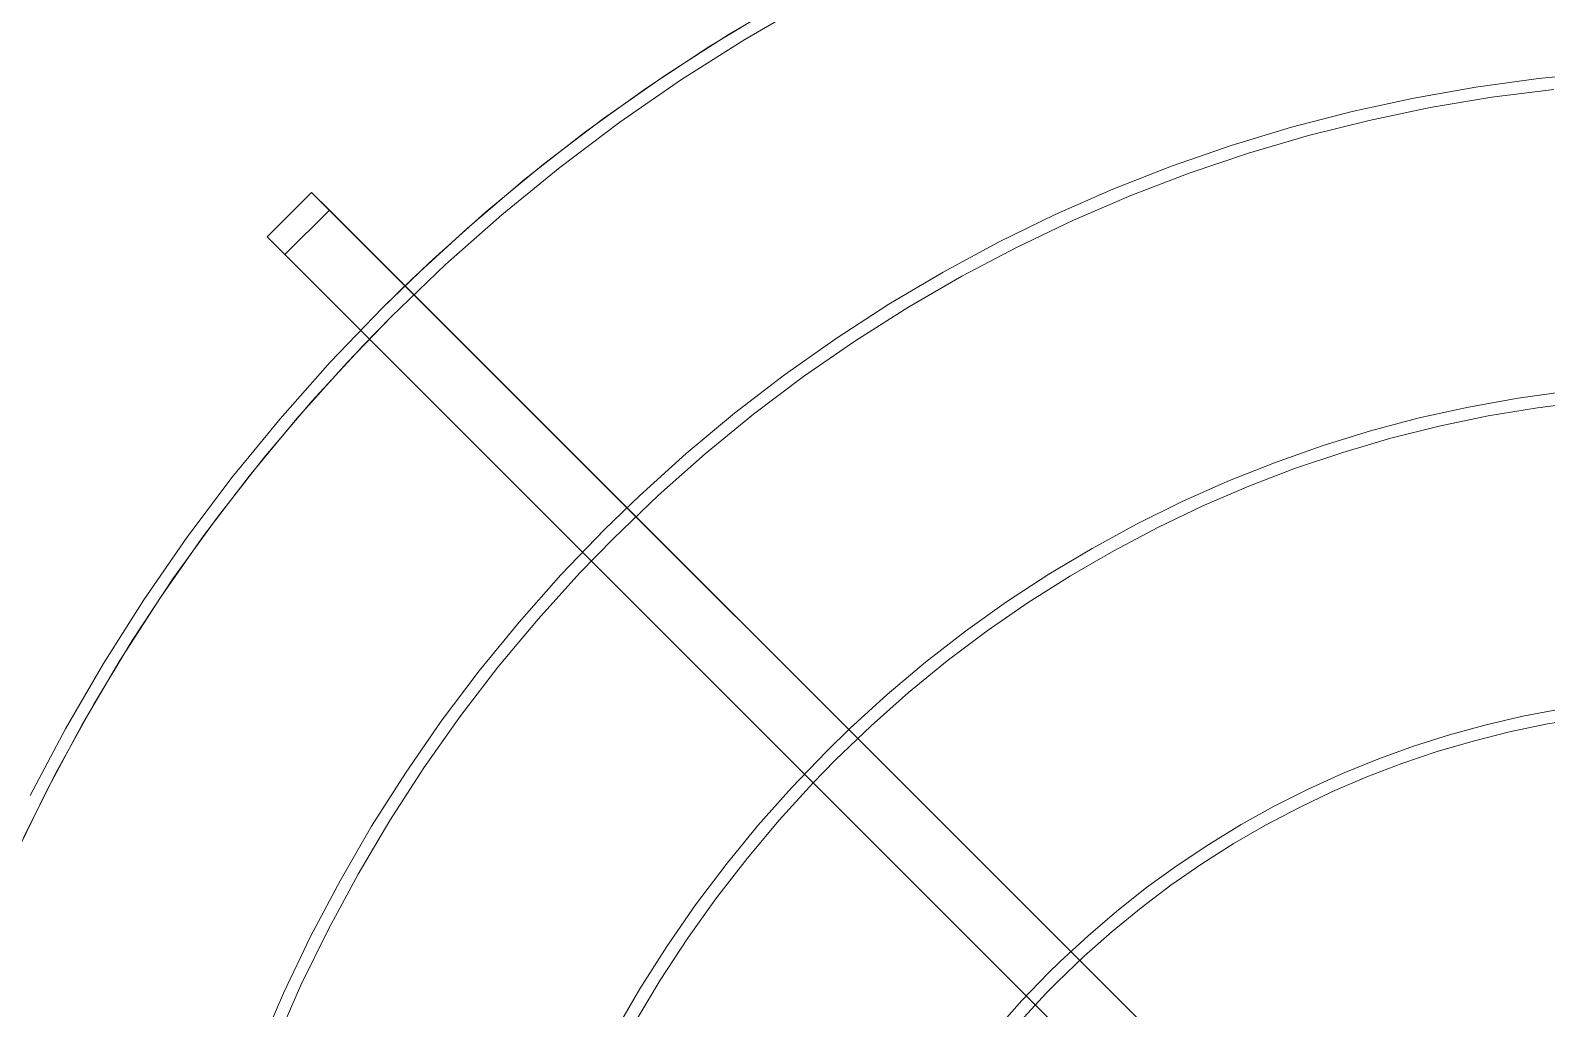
# Model space of a CAD drawing. Header units: millimetres. Extents: x -22227 to 20164, y 15335 to 61747.
# Drawn here: x -5887.4 to -5645.8, y 61348.1 to 61504 of the extents above; entities that cross this region are included whole.
import ezdxf

# ---------------------------------------------------------------- set-up
doc = ezdxf.new("R2010")
doc.units = ezdxf.units.MM
doc.layers.add('M-EQPM', color=7, linetype='Continuous', lineweight=5)

# ---------------------------------------------------------------- blocks, each defined once
blk = doc.blocks.new('DanNong_VRV - OD-A-1-1235631-MẶT BẰNG BỐ TRÍ THIẾT BỊ')
at = {"layer": 'M-EQPM'}
for p, q in [((-18.72, 412.38), (-11.65, 419.45)), ((-11.65, 419.45), (-18.72, 412.38)), ((-11.65, 419.45), (180.68, 227.11)), ((-8.82, 416.62), (-11.65, 419.45)), ((-8.82, 416.62), (-15.9, 409.55)), ((-8.82, 416.62), (-15.9, 409.55)), ((180.68, 227.11), (-8.82, 416.62)), ((-18.72, 412.38), (-15.9, 409.55)), ((173.61, 220.04), (-18.72, 412.38)), ((-15.9, 409.55), (173.61, 220.04))]:
    blk.add_line(p, q, dxfattribs=at)
at = {"layer": 'M-EQPM', "flags": 128}
for points in [[(61.95, 448.87), (51.64, 442.64), (41.6, 436), (31.83, 428.97), (22.34, 421.55), (13.17, 413.76), (4.31, 405.61), (-0.34, 401.06)], [(61.95, 448.87), (51.64, 442.64), (41.6, 436), (31.83, 428.97), (22.34, 421.55), (13.17, 413.76), (4.31, 405.61), (-0.34, 401.06)], [(65.24, 450.74), (54.86, 444.64), (44.73, 438.13), (34.87, 431.22), (25.3, 423.93), (16.02, 416.25), (7.06, 408.21), (-0.34, 401.06)], [(1.08, 399.65), (9.7, 407.93), (18.65, 415.87), (27.91, 423.44), (37.46, 430.63), (47.29, 437.44), (57.39, 443.84), (67.74, 449.84)], [(1.08, 399.65), (9.7, 407.93), (18.65, 415.87), (27.91, 423.44), (37.46, 430.63), (47.29, 437.44), (57.39, 443.84), (67.74, 449.84)], [(1.08, 399.65), (9.7, 407.93), (18.65, 415.87), (27.91, 423.44), (37.46, 430.63), (47.29, 437.44), (57.39, 443.84), (67.74, 449.84)], [(193.81, 438.53), (183.82, 437.58), (173.87, 436.23), (163.98, 434.49), (154.17, 432.35), (144.46, 429.82), (134.85, 426.91), (125.37, 423.61), (116.02, 419.94), (106.83, 415.9), (97.81, 411.49), (88.98, 406.72), (80.34, 401.61), (71.91, 396.15), (63.71, 390.37), (55.74, 384.25), (48.03, 377.83), (40.58, 371.1), (35.02, 365.71)], [(36.43, 364.29), (43.61, 371.19), (51.06, 377.8), (58.77, 384.1), (66.73, 390.09), (74.92, 395.76), (83.33, 401.1), (91.95, 406.09), (100.75, 410.74), (109.74, 415.03), (118.89, 418.96), (128.2, 422.52), (137.63, 425.7), (147.19, 428.5), (156.85, 430.92), (166.6, 432.96), (176.42, 434.6), (186.3, 435.84)], [(-0.34, 401.06), (-8.68, 392.38), (-16.67, 383.37), (-24.29, 374.05), (-31.53, 364.43), (-38.38, 354.53), (-44.83, 344.37), (-50.87, 333.95), (-56.49, 323.3)], [(-0.34, 401.06), (-8.68, 392.38), (-16.67, 383.37), (-24.29, 374.05), (-31.53, 364.43), (-38.38, 354.53), (-44.83, 344.37), (-50.87, 333.95), (-56.49, 323.3)], [(-0.34, 401.06), (-8.68, 392.38), (-16.67, 383.37), (-24.29, 374.05), (-31.53, 364.43), (-38.38, 354.53), (-44.83, 344.37), (-50.87, 333.95), (-56.49, 323.3)], [(-57.53, 316.61), (-52.18, 327.3), (-46.41, 337.78), (-40.22, 348.01), (-33.63, 357.99), (-26.65, 367.7), (-19.28, 377.12), (-11.54, 386.23), (-3.44, 395.03), (1.08, 399.65)], [(-57.53, 316.61), (-52.18, 327.3), (-46.41, 337.78), (-40.22, 348.01), (-33.63, 357.99), (-26.65, 367.7), (-19.28, 377.12), (-11.54, 386.23), (-3.44, 395.03), (1.08, 399.65)], [(-59.12, 313.23), (-53.9, 323.99), (-48.26, 334.53), (-42.2, 344.84), (-35.73, 354.9), (-28.87, 364.7), (-21.62, 374.21), (-13.99, 383.42), (-6, 392.32), (1.08, 399.65)], [(188.54, 387.79), (180.58, 386.67), (172.67, 385.24), (164.82, 383.49), (157.05, 381.42), (149.37, 379.05), (141.79, 376.37), (134.32, 373.4), (126.98, 370.12), (119.78, 366.56), (112.72, 362.71), (105.82, 358.58), (99.09, 354.17), (92.55, 349.51), (86.19, 344.58), (80.04, 339.4), (74.1, 333.99), (70.37, 330.35)], [(71.79, 328.94), (77.53, 334.45), (83.48, 339.73), (89.64, 344.77), (96, 349.56), (102.55, 354.09), (109.27, 358.35), (116.15, 362.34), (123.19, 366.06), (130.38, 369.49), (137.69, 372.63), (145.12, 375.47), (152.67, 378.01), (160.3, 380.26), (168.02, 382.19), (175.82, 383.81), (183.67, 385.12), (191.56, 386.12)], [(35.02, 365.71), (28.06, 358.47), (21.4, 350.96), (15.05, 343.18), (9.01, 335.16), (3.29, 326.91), (-2.09, 318.43), (-7.12, 309.75), (-11.8, 300.87), (-16.13, 291.81), (-20.09, 282.58)], [(-17.36, 283.97), (-13.34, 293.08), (-8.97, 302.03), (-4.24, 310.8), (0.83, 319.36), (6.25, 327.72), (11.99, 335.86), (18.05, 343.76), (24.43, 351.41), (31.11, 358.8), (36.43, 364.29)], [(187.29, 337.1), (181.36, 335.98), (175.48, 334.61), (169.65, 333.02), (163.9, 331.19), (158.22, 329.13), (152.63, 326.84), (147.13, 324.34), (141.74, 321.62), (136.46, 318.68), (131.31, 315.53), (126.28, 312.19), (121.39, 308.64), (116.65, 304.9), (112.06, 300.97), (107.63, 296.87), (105.73, 295)], [(107.14, 293.58), (111.44, 297.71), (115.9, 301.66), (120.51, 305.44), (125.27, 309.02), (130.17, 312.41), (135.2, 315.61), (140.36, 318.59), (145.63, 321.38), (151.01, 323.94), (156.49, 326.29), (162.05, 328.42), (167.7, 330.33), (173.42, 332.01), (179.2, 333.45), (185.03, 334.67), (190.91, 335.65)], [(70.37, 330.35), (64.8, 324.55), (59.47, 318.54), (54.38, 312.31), (49.54, 305.89), (44.97, 299.28), (40.66, 292.49), (36.63, 285.54)], [(39.78, 287.06), (43.87, 293.88), (48.23, 300.54), (52.85, 307.02), (57.73, 313.31), (62.86, 319.4), (68.22, 325.28), (71.79, 328.94)], [(105.73, 295), (101.54, 290.64), (97.54, 286.12)], [(101.29, 287.38), (105.34, 291.75), (107.14, 293.58)]]:
    blk.add_lwpolyline(points, dxfattribs=at)
blk = doc.blocks.new('DanNong_VRV - OD-A-1-V165-MẶT BẰNG BỐ TRÍ THIẾT BỊ')
at = {"layer": 'M-EQPM'}
for p, q in [((-18.72, 412.38), (-11.65, 419.45)), ((-11.65, 419.45), (-18.72, 412.38)), ((-11.65, 419.45), (180.68, 227.11)), ((-8.82, 416.62), (-11.65, 419.45)), ((-8.82, 416.62), (-15.9, 409.55)), ((-8.82, 416.62), (-15.9, 409.55)), ((180.68, 227.11), (-8.82, 416.62)), ((-18.72, 412.38), (-15.9, 409.55)), ((173.61, 220.04), (-18.72, 412.38)), ((-15.9, 409.55), (173.61, 220.04))]:
    blk.add_line(p, q, dxfattribs=at)
at = {"layer": 'M-EQPM', "flags": 128}
for points in [[(61.95, 448.87), (51.64, 442.64), (41.6, 436), (31.83, 428.97), (22.34, 421.55), (13.17, 413.76), (4.31, 405.61), (-0.34, 401.06)], [(61.95, 448.87), (51.64, 442.64), (41.6, 436), (31.83, 428.97), (22.34, 421.55), (13.17, 413.76), (4.31, 405.61), (-0.34, 401.06)], [(65.24, 450.74), (54.86, 444.64), (44.73, 438.13), (34.87, 431.22), (25.3, 423.93), (16.02, 416.25), (7.06, 408.21), (-0.34, 401.06)], [(1.08, 399.65), (9.7, 407.93), (18.65, 415.87), (27.91, 423.44), (37.46, 430.63), (47.29, 437.44), (57.39, 443.84), (67.74, 449.84)], [(1.08, 399.65), (9.7, 407.93), (18.65, 415.87), (27.91, 423.44), (37.46, 430.63), (47.29, 437.44), (57.39, 443.84), (67.74, 449.84)], [(1.08, 399.65), (9.7, 407.93), (18.65, 415.87), (27.91, 423.44), (37.46, 430.63), (47.29, 437.44), (57.39, 443.84), (67.74, 449.84)], [(193.81, 438.53), (183.82, 437.58), (173.87, 436.23), (163.98, 434.49), (154.17, 432.35), (144.46, 429.82), (134.85, 426.91), (125.37, 423.61), (116.02, 419.94), (106.83, 415.9), (97.81, 411.49), (88.98, 406.72), (80.34, 401.61), (71.91, 396.15), (63.71, 390.37), (55.74, 384.25), (48.03, 377.83), (40.58, 371.1), (35.02, 365.71)], [(36.43, 364.29), (43.61, 371.19), (51.06, 377.8), (58.77, 384.1), (66.73, 390.09), (74.92, 395.76), (83.33, 401.1), (91.95, 406.09), (100.75, 410.74), (109.74, 415.03), (118.89, 418.96), (128.2, 422.52), (137.63, 425.7), (147.19, 428.5), (156.85, 430.92), (166.6, 432.96), (176.42, 434.6), (186.3, 435.84)], [(-0.34, 401.06), (-8.68, 392.38), (-16.67, 383.37), (-24.29, 374.05), (-31.53, 364.43), (-38.38, 354.53), (-44.83, 344.37), (-50.87, 333.95), (-56.49, 323.3)], [(-0.34, 401.06), (-8.68, 392.38), (-16.67, 383.37), (-24.29, 374.05), (-31.53, 364.43), (-38.38, 354.53), (-44.83, 344.37), (-50.87, 333.95), (-56.49, 323.3)], [(-0.34, 401.06), (-8.68, 392.38), (-16.67, 383.37), (-24.29, 374.05), (-31.53, 364.43), (-38.38, 354.53), (-44.83, 344.37), (-50.87, 333.95), (-56.49, 323.3)], [(-57.53, 316.61), (-52.18, 327.3), (-46.41, 337.78), (-40.22, 348.01), (-33.63, 357.99), (-26.65, 367.7), (-19.28, 377.12), (-11.54, 386.23), (-3.44, 395.03), (1.08, 399.65)], [(-57.53, 316.61), (-52.18, 327.3), (-46.41, 337.78), (-40.22, 348.01), (-33.63, 357.99), (-26.65, 367.7), (-19.28, 377.12), (-11.54, 386.23), (-3.44, 395.03), (1.08, 399.65)], [(-59.12, 313.23), (-53.9, 323.99), (-48.26, 334.53), (-42.2, 344.84), (-35.73, 354.9), (-28.87, 364.7), (-21.62, 374.21), (-13.99, 383.42), (-6, 392.32), (1.08, 399.65)], [(188.54, 387.79), (180.58, 386.67), (172.67, 385.24), (164.82, 383.49), (157.05, 381.42), (149.37, 379.05), (141.79, 376.37), (134.32, 373.4), (126.98, 370.12), (119.78, 366.56), (112.72, 362.71), (105.82, 358.58), (99.09, 354.17), (92.55, 349.51), (86.19, 344.58), (80.04, 339.4), (74.1, 333.99), (70.37, 330.35)], [(71.79, 328.94), (77.53, 334.45), (83.48, 339.73), (89.64, 344.77), (96, 349.56), (102.55, 354.09), (109.27, 358.35), (116.15, 362.34), (123.19, 366.06), (130.38, 369.49), (137.69, 372.63), (145.12, 375.47), (152.67, 378.01), (160.3, 380.26), (168.02, 382.19), (175.82, 383.81), (183.67, 385.12), (191.56, 386.12)], [(35.02, 365.71), (28.06, 358.47), (21.4, 350.96), (15.05, 343.18), (9.01, 335.16), (3.29, 326.91), (-2.09, 318.43), (-7.12, 309.75), (-11.8, 300.87), (-16.13, 291.81), (-20.09, 282.58)], [(-17.36, 283.97), (-13.34, 293.08), (-8.97, 302.03), (-4.24, 310.8), (0.83, 319.36), (6.25, 327.72), (11.99, 335.86), (18.05, 343.76), (24.43, 351.41), (31.11, 358.8), (36.43, 364.29)], [(187.29, 337.1), (181.36, 335.98), (175.48, 334.61), (169.65, 333.02), (163.9, 331.19), (158.22, 329.13), (152.63, 326.84), (147.13, 324.34), (141.74, 321.62), (136.46, 318.68), (131.31, 315.53), (126.28, 312.19), (121.39, 308.64), (116.65, 304.9), (112.06, 300.97), (107.63, 296.87), (105.73, 295)], [(107.14, 293.58), (111.44, 297.71), (115.9, 301.66), (120.51, 305.44), (125.27, 309.02), (130.17, 312.41), (135.2, 315.61), (140.36, 318.59), (145.63, 321.38), (151.01, 323.94), (156.49, 326.29), (162.05, 328.42), (167.7, 330.33), (173.42, 332.01), (179.2, 333.45), (185.03, 334.67), (190.91, 335.65)], [(70.37, 330.35), (64.8, 324.55), (59.47, 318.54), (54.38, 312.31), (49.54, 305.89), (44.97, 299.28), (40.66, 292.49), (36.63, 285.54)], [(39.78, 287.06), (43.87, 293.88), (48.23, 300.54), (52.85, 307.02), (57.73, 313.31), (62.86, 319.4), (68.22, 325.28), (71.79, 328.94)], [(105.73, 295), (101.54, 290.64), (97.54, 286.12)], [(101.29, 287.38), (105.34, 291.75), (107.14, 293.58)]]:
    blk.add_lwpolyline(points, dxfattribs=at)
blk = doc.blocks.new('DanNong_VRV - OD-A-1-V174-MẶT BẰNG BỐ TRÍ THIẾT BỊ')
at = {"layer": 'M-EQPM'}
for p, q in [((-18.72, 412.38), (-11.65, 419.45)), ((-11.65, 419.45), (-18.72, 412.38)), ((-18.72, 412.38), (-11.65, 419.45)), ((-11.65, 419.45), (-18.72, 412.38)), ((-11.65, 419.45), (180.68, 227.11)), ((-8.82, 416.62), (-11.65, 419.45)), ((-11.65, 419.45), (180.68, 227.11)), ((-8.82, 416.62), (-11.65, 419.45)), ((-8.82, 416.62), (-15.9, 409.55)), ((-8.82, 416.62), (-15.9, 409.55)), ((-8.82, 416.62), (-15.9, 409.55)), ((-8.82, 416.62), (-15.9, 409.55)), ((180.68, 227.11), (-8.82, 416.62)), ((180.68, 227.11), (-8.82, 416.62)), ((-18.72, 412.38), (-15.9, 409.55)), ((173.61, 220.04), (-18.72, 412.38)), ((-18.72, 412.38), (-15.9, 409.55)), ((173.61, 220.04), (-18.72, 412.38)), ((-15.9, 409.55), (173.61, 220.04)), ((-15.9, 409.55), (173.61, 220.04))]:
    blk.add_line(p, q, dxfattribs=at)
at = {"layer": 'M-EQPM', "flags": 128}
for points in [[(61.95, 448.87), (51.64, 442.64), (41.6, 436), (31.83, 428.97), (22.34, 421.55), (13.17, 413.76), (4.31, 405.61), (-0.34, 401.06)], [(61.95, 448.87), (51.64, 442.64), (41.6, 436), (31.83, 428.97), (22.34, 421.55), (13.17, 413.76), (4.31, 405.61), (-0.34, 401.06)], [(61.95, 448.87), (51.64, 442.64), (41.6, 436), (31.83, 428.97), (22.34, 421.55), (13.17, 413.76), (4.31, 405.61), (-0.34, 401.06)], [(61.95, 448.87), (51.64, 442.64), (41.6, 436), (31.83, 428.97), (22.34, 421.55), (13.17, 413.76), (4.31, 405.61), (-0.34, 401.06)], [(65.24, 450.74), (54.86, 444.64), (44.73, 438.13), (34.87, 431.22), (25.3, 423.93), (16.02, 416.25), (7.06, 408.21), (-0.34, 401.06)], [(65.24, 450.74), (54.86, 444.64), (44.73, 438.13), (34.87, 431.22), (25.3, 423.93), (16.02, 416.25), (7.06, 408.21), (-0.34, 401.06)], [(1.08, 399.65), (9.7, 407.93), (18.65, 415.87), (27.91, 423.44), (37.46, 430.63), (47.29, 437.44), (57.39, 443.84), (67.74, 449.84)], [(1.08, 399.65), (9.7, 407.93), (18.65, 415.87), (27.91, 423.44), (37.46, 430.63), (47.29, 437.44), (57.39, 443.84), (67.74, 449.84)], [(1.08, 399.65), (9.7, 407.93), (18.65, 415.87), (27.91, 423.44), (37.46, 430.63), (47.29, 437.44), (57.39, 443.84), (67.74, 449.84)], [(1.08, 399.65), (9.7, 407.93), (18.65, 415.87), (27.91, 423.44), (37.46, 430.63), (47.29, 437.44), (57.39, 443.84), (67.74, 449.84)], [(1.08, 399.65), (9.7, 407.93), (18.65, 415.87), (27.91, 423.44), (37.46, 430.63), (47.29, 437.44), (57.39, 443.84), (67.74, 449.84)], [(1.08, 399.65), (9.7, 407.93), (18.65, 415.87), (27.91, 423.44), (37.46, 430.63), (47.29, 437.44), (57.39, 443.84), (67.74, 449.84)], [(193.81, 438.53), (183.82, 437.58), (173.87, 436.23), (163.98, 434.49), (154.17, 432.35), (144.46, 429.82), (134.85, 426.91), (125.37, 423.61), (116.02, 419.94), (106.83, 415.9), (97.81, 411.49), (88.98, 406.72), (80.34, 401.61), (71.91, 396.15), (63.71, 390.37), (55.74, 384.25), (48.03, 377.83), (40.58, 371.1), (35.02, 365.71)], [(193.81, 438.53), (183.82, 437.58), (173.87, 436.23), (163.98, 434.49), (154.17, 432.35), (144.46, 429.82), (134.85, 426.91), (125.37, 423.61), (116.02, 419.94), (106.83, 415.9), (97.81, 411.49), (88.98, 406.72), (80.34, 401.61), (71.91, 396.15), (63.71, 390.37), (55.74, 384.25), (48.03, 377.83), (40.58, 371.1), (35.02, 365.71)], [(36.43, 364.29), (43.61, 371.19), (51.06, 377.8), (58.77, 384.1), (66.73, 390.09), (74.92, 395.76), (83.33, 401.1), (91.95, 406.09), (100.75, 410.74), (109.74, 415.03), (118.89, 418.96), (128.2, 422.52), (137.63, 425.7), (147.19, 428.5), (156.85, 430.92), (166.6, 432.96), (176.42, 434.6), (186.3, 435.84)], [(36.43, 364.29), (43.61, 371.19), (51.06, 377.8), (58.77, 384.1), (66.73, 390.09), (74.92, 395.76), (83.33, 401.1), (91.95, 406.09), (100.75, 410.74), (109.74, 415.03), (118.89, 418.96), (128.2, 422.52), (137.63, 425.7), (147.19, 428.5), (156.85, 430.92), (166.6, 432.96), (176.42, 434.6), (186.3, 435.84)], [(-0.34, 401.06), (-8.68, 392.38), (-16.67, 383.37), (-24.29, 374.05), (-31.53, 364.43), (-38.38, 354.53), (-44.83, 344.37), (-50.87, 333.95), (-56.49, 323.3)], [(-0.34, 401.06), (-8.68, 392.38), (-16.67, 383.37), (-24.29, 374.05), (-31.53, 364.43), (-38.38, 354.53), (-44.83, 344.37), (-50.87, 333.95), (-56.49, 323.3)], [(-0.34, 401.06), (-8.68, 392.38), (-16.67, 383.37), (-24.29, 374.05), (-31.53, 364.43), (-38.38, 354.53), (-44.83, 344.37), (-50.87, 333.95), (-56.49, 323.3)], [(-0.34, 401.06), (-8.68, 392.38), (-16.67, 383.37), (-24.29, 374.05), (-31.53, 364.43), (-38.38, 354.53), (-44.83, 344.37), (-50.87, 333.95), (-56.49, 323.3)], [(-0.34, 401.06), (-8.68, 392.38), (-16.67, 383.37), (-24.29, 374.05), (-31.53, 364.43), (-38.38, 354.53), (-44.83, 344.37), (-50.87, 333.95), (-56.49, 323.3)], [(-0.34, 401.06), (-8.68, 392.38), (-16.67, 383.37), (-24.29, 374.05), (-31.53, 364.43), (-38.38, 354.53), (-44.83, 344.37), (-50.87, 333.95), (-56.49, 323.3)], [(-57.53, 316.61), (-52.18, 327.3), (-46.41, 337.78), (-40.22, 348.01), (-33.63, 357.99), (-26.65, 367.7), (-19.28, 377.12), (-11.54, 386.23), (-3.44, 395.03), (1.08, 399.65)], [(-57.53, 316.61), (-52.18, 327.3), (-46.41, 337.78), (-40.22, 348.01), (-33.63, 357.99), (-26.65, 367.7), (-19.28, 377.12), (-11.54, 386.23), (-3.44, 395.03), (1.08, 399.65)], [(-57.53, 316.61), (-52.18, 327.3), (-46.41, 337.78), (-40.22, 348.01), (-33.63, 357.99), (-26.65, 367.7), (-19.28, 377.12), (-11.54, 386.23), (-3.44, 395.03), (1.08, 399.65)], [(-57.53, 316.61), (-52.18, 327.3), (-46.41, 337.78), (-40.22, 348.01), (-33.63, 357.99), (-26.65, 367.7), (-19.28, 377.12), (-11.54, 386.23), (-3.44, 395.03), (1.08, 399.65)], [(-59.12, 313.23), (-53.9, 323.99), (-48.26, 334.53), (-42.2, 344.84), (-35.73, 354.9), (-28.87, 364.7), (-21.62, 374.21), (-13.99, 383.42), (-6, 392.32), (1.08, 399.65)], [(-59.12, 313.23), (-53.9, 323.99), (-48.26, 334.53), (-42.2, 344.84), (-35.73, 354.9), (-28.87, 364.7), (-21.62, 374.21), (-13.99, 383.42), (-6, 392.32), (1.08, 399.65)], [(188.54, 387.79), (180.58, 386.67), (172.67, 385.24), (164.82, 383.49), (157.05, 381.42), (149.37, 379.05), (141.79, 376.37), (134.32, 373.4), (126.98, 370.12), (119.78, 366.56), (112.72, 362.71), (105.82, 358.58), (99.09, 354.17), (92.55, 349.51), (86.19, 344.58), (80.04, 339.4), (74.1, 333.99), (70.37, 330.35)], [(188.54, 387.79), (180.58, 386.67), (172.67, 385.24), (164.82, 383.49), (157.05, 381.42), (149.37, 379.05), (141.79, 376.37), (134.32, 373.4), (126.98, 370.12), (119.78, 366.56), (112.72, 362.71), (105.82, 358.58), (99.09, 354.17), (92.55, 349.51), (86.19, 344.58), (80.04, 339.4), (74.1, 333.99), (70.37, 330.35)], [(71.79, 328.94), (77.53, 334.45), (83.48, 339.73), (89.64, 344.77), (96, 349.56), (102.55, 354.09), (109.27, 358.35), (116.15, 362.34), (123.19, 366.06), (130.38, 369.49), (137.69, 372.63), (145.12, 375.47), (152.67, 378.01), (160.3, 380.26), (168.02, 382.19), (175.82, 383.81), (183.67, 385.12), (191.56, 386.12)], [(71.79, 328.94), (77.53, 334.45), (83.48, 339.73), (89.64, 344.77), (96, 349.56), (102.55, 354.09), (109.27, 358.35), (116.15, 362.34), (123.19, 366.06), (130.38, 369.49), (137.69, 372.63), (145.12, 375.47), (152.67, 378.01), (160.3, 380.26), (168.02, 382.19), (175.82, 383.81), (183.67, 385.12), (191.56, 386.12)], [(35.02, 365.71), (28.06, 358.47), (21.4, 350.96), (15.05, 343.18), (9.01, 335.16), (3.29, 326.91), (-2.09, 318.43), (-7.12, 309.75), (-11.8, 300.87), (-16.13, 291.81), (-20.09, 282.58)], [(35.02, 365.71), (28.06, 358.47), (21.4, 350.96), (15.05, 343.18), (9.01, 335.16), (3.29, 326.91), (-2.09, 318.43), (-7.12, 309.75), (-11.8, 300.87), (-16.13, 291.81), (-20.09, 282.58)], [(-17.36, 283.97), (-13.34, 293.08), (-8.97, 302.03), (-4.24, 310.8), (0.83, 319.36), (6.25, 327.72), (11.99, 335.86), (18.05, 343.76), (24.43, 351.41), (31.11, 358.8), (36.43, 364.29)], [(-17.36, 283.97), (-13.34, 293.08), (-8.97, 302.03), (-4.24, 310.8), (0.83, 319.36), (6.25, 327.72), (11.99, 335.86), (18.05, 343.76), (24.43, 351.41), (31.11, 358.8), (36.43, 364.29)], [(187.29, 337.1), (181.36, 335.98), (175.48, 334.61), (169.65, 333.02), (163.9, 331.19), (158.22, 329.13), (152.63, 326.84), (147.13, 324.34), (141.74, 321.62), (136.46, 318.68), (131.31, 315.53), (126.28, 312.19), (121.39, 308.64), (116.65, 304.9), (112.06, 300.97), (107.63, 296.87), (105.73, 295)], [(187.29, 337.1), (181.36, 335.98), (175.48, 334.61), (169.65, 333.02), (163.9, 331.19), (158.22, 329.13), (152.63, 326.84), (147.13, 324.34), (141.74, 321.62), (136.46, 318.68), (131.31, 315.53), (126.28, 312.19), (121.39, 308.64), (116.65, 304.9), (112.06, 300.97), (107.63, 296.87), (105.73, 295)], [(107.14, 293.58), (111.44, 297.71), (115.9, 301.66), (120.51, 305.44), (125.27, 309.02), (130.17, 312.41), (135.2, 315.61), (140.36, 318.59), (145.63, 321.38), (151.01, 323.94), (156.49, 326.29), (162.05, 328.42), (167.7, 330.33), (173.42, 332.01), (179.2, 333.45), (185.03, 334.67), (190.91, 335.65)], [(107.14, 293.58), (111.44, 297.71), (115.9, 301.66), (120.51, 305.44), (125.27, 309.02), (130.17, 312.41), (135.2, 315.61), (140.36, 318.59), (145.63, 321.38), (151.01, 323.94), (156.49, 326.29), (162.05, 328.42), (167.7, 330.33), (173.42, 332.01), (179.2, 333.45), (185.03, 334.67), (190.91, 335.65)], [(70.37, 330.35), (64.8, 324.55), (59.47, 318.54), (54.38, 312.31), (49.54, 305.89), (44.97, 299.28), (40.66, 292.49), (36.63, 285.54)], [(70.37, 330.35), (64.8, 324.55), (59.47, 318.54), (54.38, 312.31), (49.54, 305.89), (44.97, 299.28), (40.66, 292.49), (36.63, 285.54)], [(39.78, 287.06), (43.87, 293.88), (48.23, 300.54), (52.85, 307.02), (57.73, 313.31), (62.86, 319.4), (68.22, 325.28), (71.79, 328.94)], [(39.78, 287.06), (43.87, 293.88), (48.23, 300.54), (52.85, 307.02), (57.73, 313.31), (62.86, 319.4), (68.22, 325.28), (71.79, 328.94)], [(105.73, 295), (101.54, 290.64), (97.54, 286.12)], [(105.73, 295), (101.54, 290.64), (97.54, 286.12)], [(101.29, 287.38), (105.34, 291.75), (107.14, 293.58)], [(101.29, 287.38), (105.34, 291.75), (107.14, 293.58)]]:
    blk.add_lwpolyline(points, dxfattribs=at)
blk = doc.blocks.new('DanNong_VRV - OD-A-1-V179-MẶT BẰNG BỐ TRÍ THIẾT BỊ')
at = {"layer": 'M-EQPM'}
for p, q in [((-18.72, 412.38), (-11.65, 419.45)), ((-11.65, 419.45), (-18.72, 412.38)), ((-18.72, 412.38), (-11.65, 419.45)), ((-11.65, 419.45), (-18.72, 412.38)), ((-11.65, 419.45), (180.68, 227.11)), ((-8.82, 416.62), (-11.65, 419.45)), ((-11.65, 419.45), (180.68, 227.11)), ((-8.82, 416.62), (-11.65, 419.45)), ((-8.82, 416.62), (-15.9, 409.55)), ((-8.82, 416.62), (-15.9, 409.55)), ((-8.82, 416.62), (-15.9, 409.55)), ((-8.82, 416.62), (-15.9, 409.55)), ((180.68, 227.11), (-8.82, 416.62)), ((180.68, 227.11), (-8.82, 416.62)), ((-18.72, 412.38), (-15.9, 409.55)), ((173.61, 220.04), (-18.72, 412.38)), ((-18.72, 412.38), (-15.9, 409.55)), ((173.61, 220.04), (-18.72, 412.38)), ((-15.9, 409.55), (173.61, 220.04)), ((-15.9, 409.55), (173.61, 220.04))]:
    blk.add_line(p, q, dxfattribs=at)
at = {"layer": 'M-EQPM', "flags": 128}
for points in [[(61.95, 448.87), (51.64, 442.64), (41.6, 436), (31.83, 428.97), (22.34, 421.55), (13.17, 413.76), (4.31, 405.61), (-0.34, 401.06)], [(61.95, 448.87), (51.64, 442.64), (41.6, 436), (31.83, 428.97), (22.34, 421.55), (13.17, 413.76), (4.31, 405.61), (-0.34, 401.06)], [(61.95, 448.87), (51.64, 442.64), (41.6, 436), (31.83, 428.97), (22.34, 421.55), (13.17, 413.76), (4.31, 405.61), (-0.34, 401.06)], [(61.95, 448.87), (51.64, 442.64), (41.6, 436), (31.83, 428.97), (22.34, 421.55), (13.17, 413.76), (4.31, 405.61), (-0.34, 401.06)], [(65.24, 450.74), (54.86, 444.64), (44.73, 438.13), (34.87, 431.22), (25.3, 423.93), (16.02, 416.25), (7.06, 408.21), (-0.34, 401.06)], [(65.24, 450.74), (54.86, 444.64), (44.73, 438.13), (34.87, 431.22), (25.3, 423.93), (16.02, 416.25), (7.06, 408.21), (-0.34, 401.06)], [(1.08, 399.65), (9.7, 407.93), (18.65, 415.87), (27.91, 423.44), (37.46, 430.63), (47.29, 437.44), (57.39, 443.84), (67.74, 449.84)], [(1.08, 399.65), (9.7, 407.93), (18.65, 415.87), (27.91, 423.44), (37.46, 430.63), (47.29, 437.44), (57.39, 443.84), (67.74, 449.84)], [(1.08, 399.65), (9.7, 407.93), (18.65, 415.87), (27.91, 423.44), (37.46, 430.63), (47.29, 437.44), (57.39, 443.84), (67.74, 449.84)], [(1.08, 399.65), (9.7, 407.93), (18.65, 415.87), (27.91, 423.44), (37.46, 430.63), (47.29, 437.44), (57.39, 443.84), (67.74, 449.84)], [(1.08, 399.65), (9.7, 407.93), (18.65, 415.87), (27.91, 423.44), (37.46, 430.63), (47.29, 437.44), (57.39, 443.84), (67.74, 449.84)], [(1.08, 399.65), (9.7, 407.93), (18.65, 415.87), (27.91, 423.44), (37.46, 430.63), (47.29, 437.44), (57.39, 443.84), (67.74, 449.84)], [(193.81, 438.53), (183.82, 437.58), (173.87, 436.23), (163.98, 434.49), (154.17, 432.35), (144.46, 429.82), (134.85, 426.91), (125.37, 423.61), (116.02, 419.94), (106.83, 415.9), (97.81, 411.49), (88.98, 406.72), (80.34, 401.61), (71.91, 396.15), (63.71, 390.37), (55.74, 384.25), (48.03, 377.83), (40.58, 371.1), (35.02, 365.71)], [(193.81, 438.53), (183.82, 437.58), (173.87, 436.23), (163.98, 434.49), (154.17, 432.35), (144.46, 429.82), (134.85, 426.91), (125.37, 423.61), (116.02, 419.94), (106.83, 415.9), (97.81, 411.49), (88.98, 406.72), (80.34, 401.61), (71.91, 396.15), (63.71, 390.37), (55.74, 384.25), (48.03, 377.83), (40.58, 371.1), (35.02, 365.71)], [(36.43, 364.29), (43.61, 371.19), (51.06, 377.8), (58.77, 384.1), (66.73, 390.09), (74.92, 395.76), (83.33, 401.1), (91.95, 406.09), (100.75, 410.74), (109.74, 415.03), (118.89, 418.96), (128.2, 422.52), (137.63, 425.7), (147.19, 428.5), (156.85, 430.92), (166.6, 432.96), (176.42, 434.6), (186.3, 435.84)], [(36.43, 364.29), (43.61, 371.19), (51.06, 377.8), (58.77, 384.1), (66.73, 390.09), (74.92, 395.76), (83.33, 401.1), (91.95, 406.09), (100.75, 410.74), (109.74, 415.03), (118.89, 418.96), (128.2, 422.52), (137.63, 425.7), (147.19, 428.5), (156.85, 430.92), (166.6, 432.96), (176.42, 434.6), (186.3, 435.84)], [(-0.34, 401.06), (-8.68, 392.38), (-16.67, 383.37), (-24.29, 374.05), (-31.53, 364.43), (-38.38, 354.53), (-44.83, 344.37), (-50.87, 333.95), (-56.49, 323.3)], [(-0.34, 401.06), (-8.68, 392.38), (-16.67, 383.37), (-24.29, 374.05), (-31.53, 364.43), (-38.38, 354.53), (-44.83, 344.37), (-50.87, 333.95), (-56.49, 323.3)], [(-0.34, 401.06), (-8.68, 392.38), (-16.67, 383.37), (-24.29, 374.05), (-31.53, 364.43), (-38.38, 354.53), (-44.83, 344.37), (-50.87, 333.95), (-56.49, 323.3)], [(-0.34, 401.06), (-8.68, 392.38), (-16.67, 383.37), (-24.29, 374.05), (-31.53, 364.43), (-38.38, 354.53), (-44.83, 344.37), (-50.87, 333.95), (-56.49, 323.3)], [(-0.34, 401.06), (-8.68, 392.38), (-16.67, 383.37), (-24.29, 374.05), (-31.53, 364.43), (-38.38, 354.53), (-44.83, 344.37), (-50.87, 333.95), (-56.49, 323.3)], [(-0.34, 401.06), (-8.68, 392.38), (-16.67, 383.37), (-24.29, 374.05), (-31.53, 364.43), (-38.38, 354.53), (-44.83, 344.37), (-50.87, 333.95), (-56.49, 323.3)], [(-57.53, 316.61), (-52.18, 327.3), (-46.41, 337.78), (-40.22, 348.01), (-33.63, 357.99), (-26.65, 367.7), (-19.28, 377.12), (-11.54, 386.23), (-3.44, 395.03), (1.08, 399.65)], [(-57.53, 316.61), (-52.18, 327.3), (-46.41, 337.78), (-40.22, 348.01), (-33.63, 357.99), (-26.65, 367.7), (-19.28, 377.12), (-11.54, 386.23), (-3.44, 395.03), (1.08, 399.65)], [(-57.53, 316.61), (-52.18, 327.3), (-46.41, 337.78), (-40.22, 348.01), (-33.63, 357.99), (-26.65, 367.7), (-19.28, 377.12), (-11.54, 386.23), (-3.44, 395.03), (1.08, 399.65)], [(-57.53, 316.61), (-52.18, 327.3), (-46.41, 337.78), (-40.22, 348.01), (-33.63, 357.99), (-26.65, 367.7), (-19.28, 377.12), (-11.54, 386.23), (-3.44, 395.03), (1.08, 399.65)], [(-59.12, 313.23), (-53.9, 323.99), (-48.26, 334.53), (-42.2, 344.84), (-35.73, 354.9), (-28.87, 364.7), (-21.62, 374.21), (-13.99, 383.42), (-6, 392.32), (1.08, 399.65)], [(-59.12, 313.23), (-53.9, 323.99), (-48.26, 334.53), (-42.2, 344.84), (-35.73, 354.9), (-28.87, 364.7), (-21.62, 374.21), (-13.99, 383.42), (-6, 392.32), (1.08, 399.65)], [(188.54, 387.79), (180.58, 386.67), (172.67, 385.24), (164.82, 383.49), (157.05, 381.42), (149.37, 379.05), (141.79, 376.37), (134.32, 373.4), (126.98, 370.12), (119.78, 366.56), (112.72, 362.71), (105.82, 358.58), (99.09, 354.17), (92.55, 349.51), (86.19, 344.58), (80.04, 339.4), (74.1, 333.99), (70.37, 330.35)], [(188.54, 387.79), (180.58, 386.67), (172.67, 385.24), (164.82, 383.49), (157.05, 381.42), (149.37, 379.05), (141.79, 376.37), (134.32, 373.4), (126.98, 370.12), (119.78, 366.56), (112.72, 362.71), (105.82, 358.58), (99.09, 354.17), (92.55, 349.51), (86.19, 344.58), (80.04, 339.4), (74.1, 333.99), (70.37, 330.35)], [(71.79, 328.94), (77.53, 334.45), (83.48, 339.73), (89.64, 344.77), (96, 349.56), (102.55, 354.09), (109.27, 358.35), (116.15, 362.34), (123.19, 366.06), (130.38, 369.49), (137.69, 372.63), (145.12, 375.47), (152.67, 378.01), (160.3, 380.26), (168.02, 382.19), (175.82, 383.81), (183.67, 385.12), (191.56, 386.12)], [(71.79, 328.94), (77.53, 334.45), (83.48, 339.73), (89.64, 344.77), (96, 349.56), (102.55, 354.09), (109.27, 358.35), (116.15, 362.34), (123.19, 366.06), (130.38, 369.49), (137.69, 372.63), (145.12, 375.47), (152.67, 378.01), (160.3, 380.26), (168.02, 382.19), (175.82, 383.81), (183.67, 385.12), (191.56, 386.12)], [(35.02, 365.71), (28.06, 358.47), (21.4, 350.96), (15.05, 343.18), (9.01, 335.16), (3.29, 326.91), (-2.09, 318.43), (-7.12, 309.75), (-11.8, 300.87), (-16.13, 291.81), (-20.09, 282.58)], [(35.02, 365.71), (28.06, 358.47), (21.4, 350.96), (15.05, 343.18), (9.01, 335.16), (3.29, 326.91), (-2.09, 318.43), (-7.12, 309.75), (-11.8, 300.87), (-16.13, 291.81), (-20.09, 282.58)], [(-17.36, 283.97), (-13.34, 293.08), (-8.97, 302.03), (-4.24, 310.8), (0.83, 319.36), (6.25, 327.72), (11.99, 335.86), (18.05, 343.76), (24.43, 351.41), (31.11, 358.8), (36.43, 364.29)], [(-17.36, 283.97), (-13.34, 293.08), (-8.97, 302.03), (-4.24, 310.8), (0.83, 319.36), (6.25, 327.72), (11.99, 335.86), (18.05, 343.76), (24.43, 351.41), (31.11, 358.8), (36.43, 364.29)], [(187.29, 337.1), (181.36, 335.98), (175.48, 334.61), (169.65, 333.02), (163.9, 331.19), (158.22, 329.13), (152.63, 326.84), (147.13, 324.34), (141.74, 321.62), (136.46, 318.68), (131.31, 315.53), (126.28, 312.19), (121.39, 308.64), (116.65, 304.9), (112.06, 300.97), (107.63, 296.87), (105.73, 295)], [(187.29, 337.1), (181.36, 335.98), (175.48, 334.61), (169.65, 333.02), (163.9, 331.19), (158.22, 329.13), (152.63, 326.84), (147.13, 324.34), (141.74, 321.62), (136.46, 318.68), (131.31, 315.53), (126.28, 312.19), (121.39, 308.64), (116.65, 304.9), (112.06, 300.97), (107.63, 296.87), (105.73, 295)], [(107.14, 293.58), (111.44, 297.71), (115.9, 301.66), (120.51, 305.44), (125.27, 309.02), (130.17, 312.41), (135.2, 315.61), (140.36, 318.59), (145.63, 321.38), (151.01, 323.94), (156.49, 326.29), (162.05, 328.42), (167.7, 330.33), (173.42, 332.01), (179.2, 333.45), (185.03, 334.67), (190.91, 335.65)], [(107.14, 293.58), (111.44, 297.71), (115.9, 301.66), (120.51, 305.44), (125.27, 309.02), (130.17, 312.41), (135.2, 315.61), (140.36, 318.59), (145.63, 321.38), (151.01, 323.94), (156.49, 326.29), (162.05, 328.42), (167.7, 330.33), (173.42, 332.01), (179.2, 333.45), (185.03, 334.67), (190.91, 335.65)], [(70.37, 330.35), (64.8, 324.55), (59.47, 318.54), (54.38, 312.31), (49.54, 305.89), (44.97, 299.28), (40.66, 292.49), (36.63, 285.54)], [(70.37, 330.35), (64.8, 324.55), (59.47, 318.54), (54.38, 312.31), (49.54, 305.89), (44.97, 299.28), (40.66, 292.49), (36.63, 285.54)], [(39.78, 287.06), (43.87, 293.88), (48.23, 300.54), (52.85, 307.02), (57.73, 313.31), (62.86, 319.4), (68.22, 325.28), (71.79, 328.94)], [(39.78, 287.06), (43.87, 293.88), (48.23, 300.54), (52.85, 307.02), (57.73, 313.31), (62.86, 319.4), (68.22, 325.28), (71.79, 328.94)], [(105.73, 295), (101.54, 290.64), (97.54, 286.12)], [(105.73, 295), (101.54, 290.64), (97.54, 286.12)], [(101.29, 287.38), (105.34, 291.75), (107.14, 293.58)], [(101.29, 287.38), (105.34, 291.75), (107.14, 293.58)]]:
    blk.add_lwpolyline(points, dxfattribs=at)
blk = doc.blocks.new('AK-SGS-M3-Hrvt_rvt-1-MẶT BẰNG BỐ TRÍ THIẾT BỊ')
at = {"layer": 'M-EQPM', "lineweight": 9}
for name in ['DanNong_VRV - OD-A-1-1235631-MẶT BẰNG BỐ TRÍ THIẾT BỊ', 'DanNong_VRV - OD-A-1-V165-MẶT BẰNG BỐ TRÍ THIẾT BỊ', 'DanNong_VRV - OD-A-1-V174-MẶT BẰNG BỐ TRÍ THIẾT BỊ', 'DanNong_VRV - OD-A-1-V179-MẶT BẰNG BỐ TRÍ THIẾT BỊ']:
    blk.add_blockref(name, (-5830.9, 61058.71), dxfattribs=at)

msp = doc.modelspace()

# ---------------------------------------------------------------- block references
at = {"lineweight": 5}
msp.add_blockref('AK-SGS-M3-Hrvt_rvt-1-MẶT BẰNG BỐ TRÍ THIẾT BỊ', (0, 0), dxfattribs=at)

doc.saveas('drawing.dxf')
